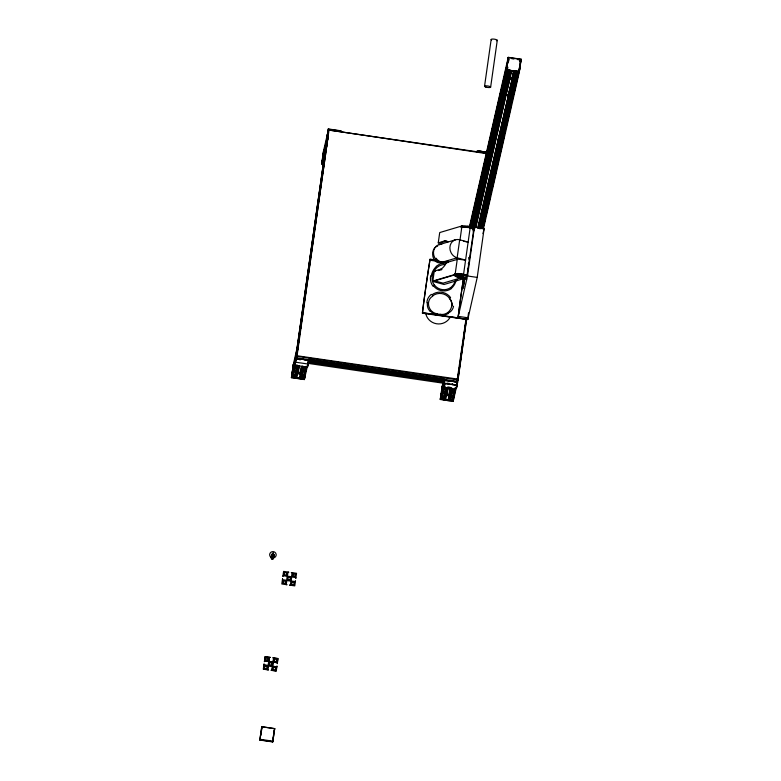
<?xml version="1.0" encoding="UTF-8"?>
<svg xmlns="http://www.w3.org/2000/svg" width="781" height="781" viewBox="0 0 781 781"><rect width="100%" height="100%" fill="white"/><g stroke="black" fill="none" stroke-linecap="round" stroke-linejoin="round"><path stroke-width="1.17" d="M469.908 226.646L500.963 90.85M504.907 74.498L500.924 91.231M422.414 313.201L422.433 312.937A36.248 0.722 -81.7 0 1 429.892 260.21L430.077 259.155L434.529 259.809M458.027 318.375L458.262 316.373A35.184 0.693 -81.7 0 1 463.416 278.876M500.387 94.706L500.592 93.593L500.582 94.686M504.145 78.285L504.35 77.192L504.35 78.178M271.192 556.521L272.071 557.839L273.643 557.234M272.579 740.642L272.618 741.706L260.024 739.861L260.483 737.928M304.17 378.258L304.209 379.322L291.616 377.477L293.344 365.244L294.437 365.635M453.009 400.067C453.859 401.649 438.619 400.018 440.845 397.841M305.098 372.849L304.98 373.63M273.506 735.233L272.969 738.172M260.708 735.848L261.274 731.787M271.378 556.726C269.943 558.376 273.75 559.381 273.682 557.234A1.308 1.269 12.9 0 1 271.759 558.024C269.933 554.129 271.534 561.988 273.526 557.976C272.667 556.052 271.925 559.772 273.018 557.243M486.944 153.672L328.928 130.036L328.264 130.515L323.432 151.368M328.986 130.115L487.002 153.203M273.74 732.568L274.16 729.884M461.386 226.91C461.835 224.928 466.179 226.217 467.975 226.197L484.132 228.56L477.22 277.411L467.809 319.312L422.511 312.673A35.184 0.693 -81.7 0 1 430.028 259.585L430.058 259.351M444.389 380.708L444.096 382.417L308.241 362.159M393.741 374.158L308.339 362.12M308.827 359.192L308.202 362.491M444.672 379.781L308.759 359.875L308.876 359.377L444.77 379.293L444.565 380.357L308.71 360.1M444.096 382.417L444.262 381.85L308.349 361.691M504.897 74.478L504.516 75.542M322.319 161.823L323.598 151.514L324.691 151.914M440.914 397.363L442.183 387.064L443.276 387.454M272.481 557.927C273.78 556.628 269.962 555.174 272.423 554.295C273.623 553.954 274.727 555.799 273.477 556.453C270.138 557.81 271.915 551.786 273.985 554.754C275.654 557.439 269.425 554.637 272.657 554.891C275.654 558.083 272.803 552.704 271.397 555.594M468.981 259.351L469.166 257.505M466.579 319.536L458.115 379.312L457.168 381.85L296.497 358.342C295.403 357.659 297.424 357.883 297.083 355.55L328.938 130.515L328.293 130.534L295.403 360.217M422.492 312.81L467.79 319.458M457.656 381.323L456.924 381.811L465.788 320.552M307.782 364.551L304.346 379.566L291.401 377.672L293.363 364.327L291.655 376.842L304.463 378.726M324.008 164.283L321.655 163.942L323.607 150.596M321.909 163.122L323.666 150.674M297.102 351.235L292.377 372.644L297.083 352.124M292.943 368.642L292.641 369.433L296.36 354.027M327.63 136.324L322.631 158.914L327.864 138.012M323.197 154.911L322.885 155.702L326.614 140.307M341.238 130.847L328.293 128.943L295.286 362.159L308.231 364.053L308.759 360.285L308.056 363.37L457.158 385.238L466.511 318.697M295.921 360.793L328.44 134.459M296.272 359.25L297.239 352.719M297.463 350.825L297.981 347.213M298.322 344.802L298.772 341.883M299.103 339.813L299.514 336.377M299.855 333.965L300.363 330.353M300.636 328.986L301.154 325.374M301.388 323.139L301.896 319.527M302.188 317.808L302.696 314.196M302.921 312.302L303.428 308.69M303.721 306.982L304.961 297.854M305.254 296.145L306.611 286.52M306.835 284.616L308.144 275.683M308.485 273.272L308.885 270.177M309.227 267.766L309.735 264.154M310.018 262.445L310.516 259.185M310.76 256.929L311.268 253.317M311.551 251.609L312.068 247.997M312.293 246.103L312.8 242.491M313.142 240.079L314.333 231.654M314.675 229.243L315.192 225.631M315.456 224.284L315.983 220.31M316.207 218.416L316.725 214.804M317.008 213.086L317.516 209.474M317.74 207.58L318.257 203.968M318.541 202.259L319.907 192.624M320.132 190.73L320.64 187.118M320.981 184.706L321.44 181.797M321.762 179.757L322.172 176.281M322.514 173.88L323.022 170.268M323.314 168.55L323.803 165.318M324.047 163.044L324.554 159.431M324.847 157.723L325.355 154.111M325.579 152.207L326.097 148.595M326.38 146.887L326.888 143.274M327.112 141.371L327.63 137.768M327.913 136.05L328.42 132.438M296.712 359.426L297.219 355.814M304.346 379.566L305.312 372.713M305.332 373.084L304.522 378.795L291.577 376.901M328.293 128.943L294.574 365.244L307.519 367.138L307.919 364.307M308.475 361.535L444.369 381.45M259.819 740.056L261.772 726.711L274.717 728.605L272.754 741.95L259.819 740.056L261.83 726.779L274.639 728.663L272.754 741.95M457.119 273.555C459.658 273.165 472.202 275.888 463.904 277.597L463.758 278.622L444.067 284.489L432.801 281.414L434.256 271.124L440.162 269.367L441.294 269.679A14.712 6.648 -74.7 0 0 441.948 269.425M447.816 241.593A14.712 6.648 -74.7 0 0 445.297 241.397L439.391 243.155L438.258 242.842L439.713 232.562L461.981 225.934L459.97 240.157M440.728 262.68L440.875 261.655L441.939 261.947L441.792 262.972L440.728 262.68L457.139 257.798L465.583 260.102L458.047 259.204L447.152 262.367L443.296 262.689A36.922 8.903 8.1 0 0 441.792 262.972M457.139 257.798L459.687 239.796L468.131 242.1L463.602 241.261M467.975 317.799L458.262 316.373L466.579 280.057A6.541 1.582 8.1 0 0 460.458 277.567C459.169 277.196 452.863 276.699 455.069 274.785L457.422 258.16M484.542 86.281L491.161 39.48M295.823 358.381L457.598 382.104L453.185 401.385L440.24 399.481L442.202 386.146M441.782 390.451L441.48 391.242L443.374 382.934M463.758 278.622L458.125 277.089L458.271 276.054L463.904 277.597M443.51 386.429L443.95 383.286M444.213 383.344L444.662 380.201L440.24 399.481M460.458 277.567C460.79 276.142 450.256 274.414 457.022 273.701M477.22 277.411L461.063 275.049L461.21 274.014L455.216 273.75A4.803 1.162 8.1 0 0 454.786 274.453M474.282 228.169L467.829 227.222L467.975 226.197M463.543 274.502L470.172 227.71L461.844 226.959L461.981 225.934M490.644 87.111L497.263 40.319M464.793 278.553L464.275 282.126M450.852 387.786L448.109 399.843L448.977 399.774L449.534 395.869L446.439 395.411M450.422 389.534L450.705 387.581M466.989 275.742L473.774 229.594L470.172 227.71M466.579 280.057L467.653 274.961L461.21 274.014M467.516 275.996L474.428 227.144L473.306 232.035M453.185 401.385L453.829 396.807M456.416 382.309L457.422 378.658M457.305 380.874L457.617 380.083M457.285 382.124L457.666 379.088L296.389 355.667L296.956 356.331L457.383 379.849L458.086 379.429L457.627 379.088M458.017 377.106L458.476 373.269M458.828 371.287L459.335 367.675M459.55 366.269L460.058 362.238M460.36 360.451L460.868 356.839M461.21 354.437L461.591 351.401M461.893 349.615L462.45 345.807M462.742 343.601L463.123 340.575M463.465 338.583L463.982 334.971M464.275 332.765L464.656 329.738M465.007 327.756L465.456 323.92M465.808 321.938L466.189 318.902M462.459 346.618L456.446 388.333L457.158 385.238M462.684 344.255L463.992 335.781M464.217 333.428L465.525 324.955M465.866 322.543L466.384 318.931M469.293 227.388L508.246 57.325L521.181 59.219L519.228 72.565L506.283 70.661L508.07 58.097M506.361 70.612L508.246 57.325M511.535 71.432L510.725 71.12L474.936 227.398M479.056 228.003L514.845 71.725L514.005 71.608L478.187 228.062M519.638 68.25L520.976 59.415L508.382 57.569L506.654 69.802L519.238 71.647L519.951 67.459L517.286 79.086M519.17 72.487L520.937 60.039L517.442 59.532M328.41 132.829L327.825 132.643M304.219 377.819L304.463 376.305M464.558 278.514L463.25 288.257L463.68 286.051M468.434 263.304L468.327 264.007M463.953 284.245L464.06 283.552M500.758 91.953L500.943 90.889M308.671 360.441L308.798 359.543M261.469 730.772L262.133 727.843M327.795 132.575L328.41 132.038M467.614 268.293L467.438 269.172M453.4 397.597L453.497 397.09M322.182 162.731L321.87 163.746L323.959 163.942M468.99 258.033L469.137 257.457M327.21 135.172L327.913 132.116L328.508 132.087M326.731 139.487L322.748 158.094M321.655 163.942L327.6 138.325M324.193 154.335L323.803 153.828L327.756 138.032M322.904 160.134L327.727 138.911L327.337 138.403M324.623 157.586L323.012 162.721L326.146 146.779M323.305 160.652L323.851 158.279M324.242 156.19L326.966 144.329L326.839 145.227A1.23 1.191 12.9 0 0 326.673 146.398M323.012 162.721L326.136 148.771M293.178 365.098L296.887 348.902M296.477 353.217L292.494 371.824M291.401 377.672L297.083 353.237M296.253 357.669L293.549 367.548L293.939 368.066M296.692 355.316L297.229 352.944M297.2 353.822L292.65 373.855L293.178 373.484M296.389 358.499L292.358 375.934L292.758 376.442L295.735 365.381M294.691 367.255L295.501 363.702M292.758 376.442L295.472 364.581M296.409 367.06L296.956 364.688M297.854 365.703L294.886 376.754L294.486 376.237L296.936 365.557M294.886 376.754L297.336 366.074M298.732 365.488L296.019 377.36L296.829 377.672L299.572 365.615M300.002 360.041L300.216 359.075L301.075 359.153M297.268 372.371L297.659 372.888L299.289 365.762M297.659 372.888L298.196 372.498A1.23 1.191 12.9 0 0 299.328 372.703L299.797 373.201L301.154 367.265M301.983 366.162L299.269 378.024L300.138 377.955L302.852 366.094M303.497 359.563L304.336 359.68M303.438 366.514L301.388 377.711L304.356 366.64M301.388 377.711L303.829 367.031M306.484 366.963L303.516 378.024L303.116 377.496L305.566 366.816M303.516 378.024L306.24 366.152M306.054 370.135L305.049 373.66M308.105 362.286L444.389 382.26M308.329 361.31L444.614 381.284M307.519 367.138L308.231 364.053M272.364 558.181C271.378 556.306 271.759 559.84 272.852 555.086M261.596 727.482L261.772 726.711M274.541 729.376L274.717 728.605M504.682 74.82L507.543 63.222M469.967 226.968L507.65 62.402M470.045 227.359L508.001 61.611M470.211 227.417L507.172 66.053M470.562 226.978L507.172 67.156M471.06 225.211L479.798 187.03M480.071 185.878L485.362 162.731M485.636 161.579L500.201 97.947M500.475 96.785L507.357 66.707M470.758 227.447L507.884 67.244M471.002 227.154L507.601 69.314M471.675 226.48L507.992 69.831A1.23 1.191 12.9 0 0 509.192 70.007L509.602 70.524L473.54 227.984M471.958 227.173L507.992 69.831M473.13 227.456L509.192 70.007M474.057 227.603L510.12 70.144L509.602 70.524M475.483 227.73L505.532 96.512M505.688 94.345A2.665 0.488 54.1 0 1 505.932 94.765L510.032 78.666M511.028 72.506L509.69 78.354L510.208 77.895M475.746 227.71L511.565 71.247M477.611 228.042L508.402 95.389M507.718 94.491A2.675 0.498 54.1 0 1 508.07 95.077L512.16 78.979M511.477 78.08A2.675 0.498 54.1 0 1 511.828 78.666L513.429 71.647M480.94 214.619L481.594 212.256M498.102 139.682L498.649 137.3M504.37 112.327L504.917 109.945M512.932 74.956L513.586 72.555M478.216 227.876L514.005 71.608M442.017 386.917L443.012 382.583M490.156 177.307L490.693 174.944M481.233 216.991L484.484 202.787M487.471 189.763L488.555 185.019M489.101 182.656L490.722 175.549M493.709 162.526L494.793 157.791M495.33 155.429L497.77 144.768M499.938 135.298L501.031 130.564M501.568 128.201L504.009 117.54M507.806 100.964L511.057 86.759M513.224 77.29L514.318 72.555M504.77 115.012L505.59 111.458M443.764 382.544L441.216 394.454L443.94 382.592M444.409 382.758L442.778 389.875L442.915 388.987A1.23 1.191 12.9 0 1 443.081 387.815L444.721 380.23M479.632 228.423L516.221 70.583M441.49 395.674L442.31 392.111M442.856 389.739L444.487 382.622M444.731 382.319L441.597 398.261L444.838 386.009M443.852 387.122L444.672 383.559M480.032 228.931L516.622 71.091A1.23 1.191 12.9 0 0 517.823 71.266L518.223 71.793L482.433 228.062M441.597 398.261L444.858 384.018M480.579 228.442L516.622 71.091M481.76 228.726L517.823 71.266M446.693 387.513L443.725 398.574L443.325 398.056L445.775 387.376M519.648 65.907L521.181 59.219M443.725 398.574L446.176 387.893M518.848 70.163L520.205 64.247L518.955 70.915M482.687 228.872L518.75 71.413L518.35 70.895M483.869 225.006L484.952 220.281M486.299 214.375L490.361 196.646M492.528 187.196L496.589 169.467M497.126 167.105L498.21 162.38M498.756 160.017L502.808 142.298M503.354 139.936L504.438 135.201M505.815 128.631L511.467 104.488M512.053 101.393L513.673 94.296M514.298 92.129L517.12 79.808M483.439 228.833L519.404 71.793L506.459 69.89M447.572 387.308L444.858 399.169L445.668 399.481L448.411 387.425M448.841 381.85L449.055 380.894L449.915 380.972M482.98 233.607L484.132 228.56M448.128 387.581L446.498 394.698L447.035 394.317M449.602 389.68L450.139 387.308M447.093 394.366A1.23 1.191 12.9 0 0 448.167 394.522L448.636 395.01L450.266 387.893M450.246 389.895L450.783 387.513M452.336 381.372L453.175 381.499M450.071 393.497L451.164 388.753M448.977 399.774L451.418 389.094M452.716 383.53L452.492 384.496L451.652 384.369M452.277 388.333L450.227 399.521L453.195 388.46M450.227 399.521L452.668 388.84M455.323 388.782L452.355 399.843L451.955 399.316L454.405 388.635M452.355 399.843L455.079 387.972M454.044 395.108L455.128 390.363M454.083 395.508L455.987 387.2M455.157 388.079L456.309 388.05L457.529 382.104M422.423 313.201L467.731 319.585A36.248 0.722 -81.7 0 1 468.532 312.82M455.294 280.701L453.722 284.46L450.969 287.506M439.449 262.006L439.078 262.66L438.248 262.436L440.875 261.655M328.41 129.861L327.913 132.145M273.682 557.302L272.559 558.171M477.132 151.944C478.333 149.298 483.839 152.666 486.748 152.188M340.819 131.071L328.586 129.275M456.914 385.16C453.82 385.589 440.328 380.816 444.828 386.566M271.661 556.502C270.851 555.252 273.565 555.193 273.672 556.414M271.427 556.189L272.569 555.838L273.496 556.492M511.828 78.666L512.336 78.217M505.932 94.755L506.449 94.306M508.07 95.077L508.577 94.628M436.276 266.282L440.133 263.871L444.75 262.953A8.776 7.254 6.7 0 1 446.156 263.051M452.658 241.329L454.073 240.353A10.104 8.679 73.4 0 1 459.687 239.806M432.713 296.136C425.049 300.753 428.554 312.625 436.989 313.747M324.613 151.377L324.496 152.275A1.23 1.191 12.9 0 0 324.33 153.437M322.612 162.204L323.139 161.823M509.066 58.868L508.948 59.766M508.255 61.318L508.782 60.938A1.23 1.191 12.9 0 1 508.831 59.952M519.697 61.338L519.834 60.44M518.223 71.793L518.75 71.413M297.376 350.054L297.893 349.673M295.892 360.51L296.419 360.119M294.359 365.098L294.242 365.996A1.23 1.191 12.9 0 0 294.046 367.099M299.797 373.201L300.314 372.82M443.198 386.917L443.081 387.815M448.636 395.01L449.153 394.639M448.265 313.601L444.653 314.938L440.181 315.221A8.786 4.11 8.9 0 1 437.399 314.831L433.143 313.259L429.96 310.916M511.692 79.242L511.721 79.223A2.675 0.498 54.1 0 1 511.301 78.852M438.258 242.842L444.164 241.085L445.297 241.397M439.254 244.629L455.665 239.738M438.336 270.558L441.294 269.679M432.801 281.414L455.069 274.785M462.772 277.284L443.081 283.152L434.07 280.691L454.815 274.512A7.088 1.708 8.1 0 0 458.301 276.044M439.078 262.66L440.982 262.152A46.118 11.119 8.1 0 1 441.939 261.947M271.925 556.462L272.432 556.453M272.852 557.253L272.335 557.253M453.859 381.821L456.905 382.27M440.191 314.274C448.86 316.061 455.645 305.225 449.407 298.576M271.964 559.43L273.213 558.884L273.594 557.283M446.322 383.403L447.689 383.569L447.318 383.1M449.592 387.239L447.904 387.044M456.973 381.382L296.555 357.864M467.829 227.222L462.723 226.949L461.073 227.72M461.063 275.049L454.542 275.078L456.25 276.474A7.839 1.894 8.1 0 0 458.125 277.089M511.594 58.614L513.947 59.014M477.132 150.762L486.543 152.139M321.831 163.17L324.232 163.463M473.042 229.546L473.852 229.663L473.706 230.698L472.895 230.571M430.028 259.585L436.696 260.561M429.892 260.21L436.569 261.186M443.247 262.162L445.473 262.494M308.544 361.144L444.448 381.069M396.152 374.509L398.554 374.86M400.956 375.222L404.568 375.749M406.969 376.1L409.381 376.452M411.782 376.803L415.394 377.33M417.796 377.682L420.198 378.043M422.609 378.394L425.01 378.746M427.412 379.097L431.024 379.625M433.426 379.976L435.837 380.327M438.239 380.679L440.64 381.03M451.672 384.223L452.511 384.35M449.085 387.952L451.438 388.294M297.6 373.601L300.695 374.05M440.494 398.661L453.302 400.536M440.416 398.71L453.361 400.614M259.995 739.285L272.93 741.179M451.057 388.557L449.592 388.264M434.256 271.124L435.388 271.437M327.952 134.498L328.264 135.181M448.284 381.001L445.668 380.737M308.065 360.451L305.02 360.002L305.332 360.422M299.445 359.182L296.829 358.918M271.876 558.073L271.817 558.024A1.308 1.269 12.9 0 1 271.593 555.955A1.308 1.269 12.9 0 1 273.653 556.502M273.184 556.492C268.566 554.959 273.301 561.754 273.135 557.204M515.694 70.964L516.095 71.471M507.064 69.704L507.465 70.212M296.184 358.43L296.585 358.948M434.275 285.055C428.623 277.46 434.578 265.11 443.959 264.554A8.396 7.224 6.6 0 1 445.248 264.525M507.943 95.643A2.675 0.498 54.1 0 1 507.543 95.253M519.765 61.562A1.23 1.191 12.9 0 1 519.755 62.021M511.018 78.959A1.074 0.849 -0.3 0 1 510.637 78.988M510.813 78.188A1.074 1.054 35.9 0 1 510.286 77.944M507.26 95.36A1.093 0.859 -0.3 0 1 506.449 95.272M507.64 94.53A1.093 1.074 35.9 0 1 506.527 94.355M491.639 39.958A3.075 0.742 8.1 0 1 492.411 39.06A3.075 0.742 8.1 0 1 496.55 39.733A3.075 0.742 8.1 0 1 496.335 40.719M303.116 377.496A1.23 1.191 12.9 0 1 301.915 377.321M294.486 376.237A1.23 1.191 12.9 0 1 293.285 376.061M296.399 360.051A1.23 1.191 12.9 0 1 296.38 359.358M451.955 399.316A1.23 1.191 12.9 0 1 450.754 399.14M443.325 398.056A1.23 1.191 12.9 0 1 442.124 397.88M441.655 397.07A1.23 1.191 12.9 0 1 441.655 396.758M444.164 241.085A14.712 6.648 -74.7 0 1 447.796 242.217M447.113 261.166A14.712 6.648 -74.7 0 1 440.162 269.367M448.245 261.469A14.712 6.648 -74.7 0 1 447.64 262.777M461.415 227.661A4.803 1.162 8.1 0 1 461.815 226.949M469.781 228.286A3.075 0.742 8.1 0 1 470.162 228.462M440.855 261.772A8.415 7.234 73.4 0 1 436.101 258.218M438.209 262.728A8.503 6.502 84.6 0 1 432.625 254.323A8.503 6.502 84.6 0 1 437.682 246.044M457.139 257.789A10.104 8.679 73.4 0 1 452.092 254.333L451.047 252.673A9.099 7.81 73.4 0 1 452.648 241.319M440.728 262.67A10.104 8.679 73.4 0 1 435.681 259.214L434.636 257.564A9.099 7.81 73.4 0 1 436.237 246.2L437.663 245.244A10.104 8.679 73.4 0 1 441.714 244.414M460.605 276.542A6.541 1.582 8.1 0 1 466.726 279.032M458.027 318.16A36.248 0.722 -81.7 0 1 463.309 279.481M450.52 316.52A13.082 12.691 12.9 0 1 425.879 314.099M431.873 294.857A12.984 12.633 13.1 0 1 450.588 297.571M426.895 302.803A12.935 11.032 -7.5 0 1 431.307 294.359M429.853 310.994A16.44 12.086 -28.7 0 1 427.471 302.764M453.546 306.23A16.44 11.91 34.8 0 1 447.952 313.181M449.592 298.127A12.935 9.411 45.7 0 1 452.355 305.84M432.557 295.96A11.666 11.237 12.4 0 1 449.622 298.44M440.201 314.362A8.406 4.383 8.9 0 1 436.95 313.816M451.535 288.531A12.984 12.564 12.7 0 1 433.484 285.856M432.977 286.236A12.945 12.799 79.8 0 1 430.643 275.878M431.258 276.015A16.45 14.868 79.6 0 1 436.442 266.497M457.295 279.764A16.45 15.269 -48.5 0 1 457.188 280.438M456.075 280.301A12.945 11.608 -63.4 0 1 451.379 288.306M450.91 287.418A11.666 11.393 13.5 0 1 434.392 284.977M273.155 552.88L272.989 554.012L273.155 552.88M264.027 664.084L263.304 669.19L268.557 669.961L267.746 669.649L268.303 665.734L272.423 666.339L271.866 670.244L270.997 670.313L276.249 671.084L276.972 665.978L276.659 666.769L272.637 666.183L273.204 662.181L277.226 662.766L277.304 663.616L278.026 658.51L272.774 657.739L273.594 658.051L273.038 661.966L268.918 661.361L269.474 657.446L270.343 657.387L265.091 656.616L264.368 661.712L264.671 660.931L268.693 661.517L268.127 665.519L264.105 664.934L264.027 664.084M264.085 665.119L263.529 669.024L267.551 669.62L268.108 665.705L264.085 665.119M265.257 656.831L264.7 660.736L268.723 661.331L269.279 657.417L265.257 656.831M268.889 661.546L268.322 665.549L272.442 666.154L273.008 662.151L268.889 661.546M282.537 578.877L281.814 583.983L287.066 584.754L286.246 584.442L286.803 580.527L290.923 581.132L290.366 585.047L289.507 585.106L294.759 585.877L295.482 580.781L295.169 581.562L291.147 580.976L291.713 576.974L295.735 577.559L295.814 578.409L296.536 573.303L291.284 572.541L292.094 572.844L291.547 576.759L287.428 576.153L287.974 572.248L288.843 572.18L283.591 571.409L282.868 576.515L283.181 575.724L287.203 576.31L286.637 580.312L282.615 579.727L282.537 578.877M272.618 666.369L272.061 670.274L276.084 670.869L276.64 666.954L272.618 666.369M273.789 658.08L273.233 661.985L277.255 662.581L277.811 658.676L273.789 658.08M284.596 572.18L284.479 573.078A1.23 1.191 12.9 0 0 284.313 574.25L283.776 574.631L284.704 574.757A1.23 1.191 12.9 0 0 285.905 574.943L286.832 575.08L286.432 574.562A1.23 1.191 12.9 0 0 286.598 573.391L287.125 573.01L286.197 572.883A1.23 1.191 12.9 0 0 284.997 572.707L284.596 572.18M283.405 580.566L283.288 581.464A1.23 1.191 12.9 0 0 283.122 582.636L282.595 583.017L283.523 583.143A1.23 1.191 12.9 0 0 284.723 583.319L285.641 583.466L285.241 582.938A1.23 1.191 12.9 0 0 285.407 581.777L285.934 581.386L285.016 581.259A1.23 1.191 12.9 0 0 283.806 581.084L283.405 580.566M288.316 577.003L288.199 577.901A1.23 1.191 12.9 0 0 288.033 579.072L287.506 579.453L288.423 579.59A1.23 1.191 12.9 0 0 289.634 579.766L290.552 579.902L290.151 579.385A1.23 1.191 12.9 0 0 290.317 578.213L290.844 577.833L289.917 577.706A1.23 1.191 12.9 0 0 288.716 577.53L288.316 577.003M293.226 573.449L293.1 574.347A1.23 1.191 12.9 0 0 292.943 575.519L292.406 575.9L293.334 576.027A1.23 1.191 12.9 0 0 294.535 576.202L295.462 576.349L295.062 575.822A1.23 1.191 12.9 0 0 295.228 574.66L295.755 574.269L294.827 574.142A1.23 1.191 12.9 0 0 293.627 573.967L293.226 573.449M292.035 581.825L291.918 582.724A1.23 1.191 12.9 0 0 291.752 583.895L291.225 584.286L292.143 584.413A1.23 1.191 12.9 0 0 293.353 584.588L294.271 584.725L293.871 584.208A1.23 1.191 12.9 0 0 294.037 583.036L294.564 582.655L293.646 582.528A1.23 1.191 12.9 0 0 292.436 582.353L292.035 581.825M266.087 657.387L265.97 658.285A1.23 1.191 12.9 0 0 265.804 659.457L265.276 659.838L266.204 659.965A1.23 1.191 12.9 0 0 267.405 660.14L268.322 660.287L267.922 659.769A1.23 1.191 12.9 0 0 268.088 658.598L268.625 658.217L267.698 658.08A1.23 1.191 12.9 0 0 266.497 657.905L266.087 657.387M264.905 665.773L264.788 666.671A1.23 1.191 12.9 0 0 264.622 667.833L264.085 668.224L265.013 668.351A1.23 1.191 12.9 0 0 266.214 668.526L267.141 668.673L266.741 668.145A1.23 1.191 12.9 0 0 266.907 666.974L267.434 666.593L266.506 666.466A1.23 1.191 12.9 0 0 265.306 666.291L264.905 665.773M269.806 662.21L269.689 663.108A1.23 1.191 12.9 0 0 269.523 664.28L268.996 664.66L269.923 664.787A1.23 1.191 12.9 0 0 271.124 664.963L272.052 665.109L271.642 664.592A1.23 1.191 12.9 0 0 271.808 663.42L272.344 663.04L271.417 662.913A1.23 1.191 12.9 0 0 270.216 662.727L269.806 662.21M274.717 658.656L274.6 659.554A1.23 1.191 12.9 0 0 274.434 660.716L273.906 661.107L274.824 661.234A1.23 1.191 12.9 0 0 276.035 661.409L276.952 661.556L276.552 661.029A1.23 1.191 12.9 0 0 276.718 659.857L277.245 659.476L276.328 659.349A1.23 1.191 12.9 0 0 275.117 659.174L274.717 658.656M273.535 667.033L273.409 667.931A1.23 1.191 12.9 0 0 273.252 669.102L272.715 669.483L273.643 669.61A1.23 1.191 12.9 0 0 274.844 669.786L275.771 669.932L275.371 669.415A1.23 1.191 12.9 0 0 275.537 668.243L276.064 667.862L275.137 667.735A1.23 1.191 12.9 0 0 273.936 667.55L273.535 667.033M270.675 557.058A3.27 3.173 12.9 0 0 276.103 555.564A3.27 3.173 12.9 0 0 271.993 551.718A3.27 3.173 12.9 0 0 270.675 557.058M271.964 556.004A1.308 1.269 12.9 0 0 274.131 555.389A1.308 1.269 12.9 0 0 272.471 553.866A1.308 1.269 12.9 0 0 271.964 556.004M485.792 87.062A3.075 0.742 8.1 0 0 490.624 87.179A3.075 0.742 8.1 0 0 486.358 85.842A3.075 0.742 8.1 0 0 485.792 87.062M459.238 275.683A3.075 0.742 8.1 0 0 463.943 275.722A3.075 0.742 8.1 0 0 459.511 274.424A3.075 0.742 8.1 0 0 459.238 275.683"/></g></svg>
